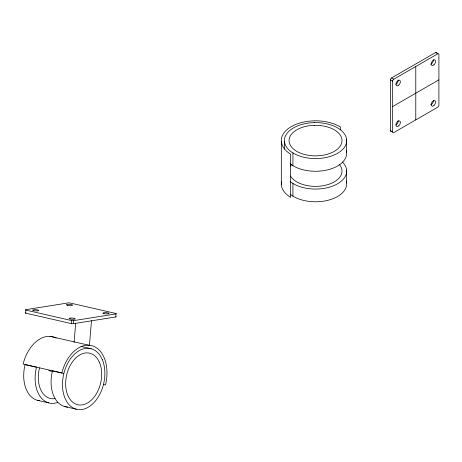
<?xml version="1.0" encoding="UTF-8"?>
<svg xmlns="http://www.w3.org/2000/svg" width="462" height="462" viewBox="0 0 462 462"><rect width="100%" height="100%" fill="white"/><g stroke="black" fill="none" stroke-linecap="round" stroke-linejoin="round"><path stroke-width="0.69" d="M25.71 313.155L25.866 310.1A1.559 0.3 2.9 0 1 25.78 309.673L68.07 302.945A1.559 0.3 2.9 0 1 70.264 303.037L115.875 313.473A1.559 0.3 2.9 0 1 115.962 313.9L115.8 316.955L73.516 323.683A1.559 0.3 2.9 0 1 71.315 323.591L25.71 313.155A1.559 0.3 2.9 0 1 25.624 312.728M71.315 323.591L71.477 320.541L25.866 310.1M73.516 323.683L73.672 320.634L115.962 313.9M74.07 342.411L75.687 323.14M89.397 345.68L91.493 320.732M391.279 131.451A1.559 0.901 -60 0 1 390.459 130.694L390.459 79.845A1.559 0.901 -60 0 1 391.562 77.939L435.597 52.512A1.559 0.901 -60 0 1 436.659 52.841M392.665 131.965L392.665 81.116A1.559 0.901 -60 0 1 393.763 79.21L437.797 53.788A1.559 0.901 -60 0 1 438.9 54.424L438.9 105.272A1.559 0.901 -60 0 1 437.797 107.178L393.763 132.6A1.559 0.901 -60 0 1 392.665 131.965L390.459 130.694M392.665 106.543L438.9 79.845M49.994 336.342L88.768 345.212M81.139 346.448L91.199 348.746M63.848 373.487L52.449 370.876A31.139 20.547 -77.1 0 0 53.598 395.593L55.221 398.798A31.139 20.547 -77.1 0 0 67.637 407.022M48.729 370.622L52.148 371.408M103.396 384.499L105.475 384.973A34.252 22.603 -77.1 0 0 104.204 357.784L102.425 354.256A34.252 22.603 -77.1 0 0 80.492 346.91A34.252 22.603 -77.1 0 0 61.868 372.938L23.1 364.068A34.252 22.603 -77.1 0 1 56.202 338.051M37.376 400.288L48.776 402.899M64.738 406.554L76.143 409.165M435.597 52.512L437.797 53.788M391.562 77.939L393.763 79.21M390.459 79.845L392.665 81.116M415.783 66.499L415.783 119.889M346.639 139.79L346.639 152.5M346.639 170.299L346.639 183.01M340.402 129.868L340.402 126.986A34.252 19.774 0 0 0 314.021 120.83L309.165 121.154A34.252 19.774 0 0 0 282.946 134.5A34.252 19.774 0 0 0 290.662 154.181L290.662 197.401A34.252 19.774 0 0 1 281.45 181.861M292.925 152.945L292.925 165.656M292.925 183.454L292.925 196.165M284.425 141.378L284.425 149.145M281.318 141.459L281.318 184.679M398.094 79.868A3.113 1.796 -60 0 1 395.963 84.292M398.1 120.576A3.113 1.796 -60 0 1 395.934 124.988M433.321 59.529A3.113 1.796 -60 0 1 430.624 64.201M433.321 100.208A3.113 1.796 -60 0 1 430.624 104.874M339.512 164.628A26.467 15.281 0 0 1 320.455 186.105L316.701 186.359A26.467 15.281 0 0 1 290.494 176.045M290.35 166.389A26.467 15.281 0 0 1 291.765 164.368M346.315 150.583A31.139 17.978 0 0 1 321.321 170.963L316.909 171.258A31.139 17.978 0 0 1 290.107 163.675M342.406 162.012A31.139 17.978 0 0 1 321.321 188.756L316.909 189.05A31.139 17.978 0 0 1 290.107 181.474M346.315 181.092A31.139 17.978 0 0 1 321.321 201.467L316.909 201.767A31.139 17.978 0 0 1 290.107 194.184M39.68 400.716A31.139 20.547 -77.1 0 1 27.853 392.538L26.23 389.333A31.139 20.547 -77.1 0 1 25.081 364.616L36.486 367.221A31.139 20.547 -77.1 0 0 37.636 391.938L39.253 395.149A31.139 20.547 -77.1 0 0 57.686 402.442M54.909 398.637A26.467 17.469 -77.1 0 1 41.811 391.782L40.437 389.05A26.467 17.469 -77.1 0 1 39.455 368.047M73.672 320.634A1.559 0.3 2.9 0 1 71.477 320.541M116.147 316.678A1.559 0.3 2.9 0 1 115.8 316.955M314.154 122.626L309.742 122.921A31.139 17.978 0 0 0 284.604 142.66A31.139 17.978 0 0 0 316.909 158.547L321.321 158.247A31.139 17.978 0 0 0 346.465 138.513A31.139 17.978 0 0 0 314.154 122.626M314.362 125.318L310.614 125.572A26.467 15.281 0 0 0 289.241 142.348A26.467 15.281 0 0 0 316.701 155.85L320.455 155.602A26.467 15.281 0 0 0 341.822 138.819A26.467 15.281 0 0 0 314.362 125.318M102.339 359.707L100.722 356.502A31.139 20.547 -77.1 0 0 72.315 356.473A31.139 20.547 -77.1 0 0 65.003 398.204L66.62 401.409A31.139 20.547 -77.1 0 0 95.028 401.438A31.139 20.547 -77.1 0 0 102.339 359.707M99.538 362.595L98.163 359.869A26.467 17.469 -77.1 0 0 74.018 359.846A26.467 17.469 -77.1 0 0 67.799 395.316L69.179 398.042A26.467 17.469 -77.1 0 0 93.324 398.065A26.467 17.469 -77.1 0 0 99.538 362.595M398.706 125.855A3.113 1.796 -60 0 0 399.746 121.015A3.113 1.796 -60 0 0 396.049 124.232A3.113 1.796 -60 0 0 398.706 125.855M433.968 64.813A3.113 1.796 -60 0 0 434.95 59.985A3.113 1.796 -60 0 0 431.271 63.254A3.113 1.796 -60 0 0 433.968 64.813M398.735 85.152A3.113 1.796 -60 0 0 399.722 80.324A3.113 1.796 -60 0 0 396.038 83.593A3.113 1.796 -60 0 0 398.735 85.152M433.968 105.492A3.113 1.796 -60 0 0 434.95 100.664A3.113 1.796 -60 0 0 431.271 103.933A3.113 1.796 -60 0 0 433.968 105.492M70.085 318.988A3.113 0.601 2.9 0 0 75.231 318.936A3.113 0.601 2.9 0 0 71.281 318.035A3.113 0.601 2.9 0 0 70.085 318.988M33.628 310.649A3.113 0.601 2.9 0 0 38.75 310.579A3.113 0.601 2.9 0 0 34.754 309.684A3.113 0.601 2.9 0 0 33.628 310.649M67.429 305.261A3.113 0.601 2.9 0 0 72.574 305.203A3.113 0.601 2.9 0 0 68.624 304.302A3.113 0.601 2.9 0 0 67.429 305.261M103.915 313.606A3.113 0.601 2.9 0 0 109.061 313.554A3.113 0.601 2.9 0 0 105.111 312.653A3.113 0.601 2.9 0 0 103.915 313.606"/></g></svg>
